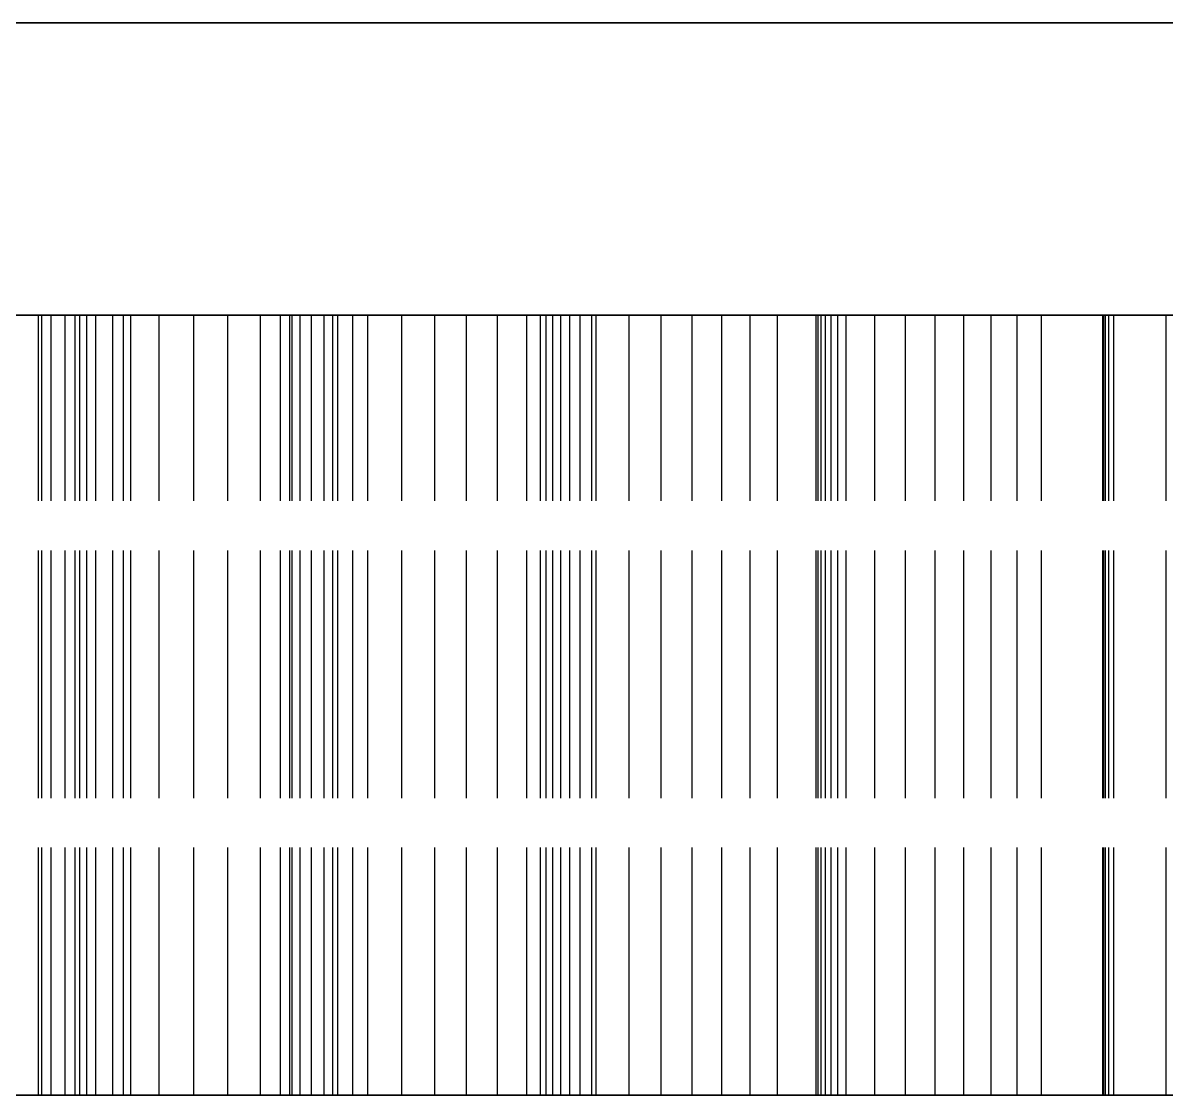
# Model space of a CAD drawing. Header units: millimetres. Extents: x -31 to 125, y -47 to 96.
# Drawn here: x -12.08 to -6.21, y 88.62 to 94.12 of the extents above; entities that cross this region are included whole.
import ezdxf

# ---------------------------------------------------------------- set-up
doc = ezdxf.new("R2010")
doc.units = ezdxf.units.MM
doc.linetypes.add('DASHED', pattern=[1.524, 1.27, -0.254])
doc.layers.add('HIDDEN', color=8, linetype='DASHED')
doc.layers.add('VISIBLE', color=7, linetype='CONTINUOUS')

msp = doc.modelspace()

# ---------------------------------------------------------------- linework, layer by layer
at = {"layer": 'HIDDEN'}
for points in [[(-18.66667, 94.11735), (-17.90476, 94.11735), (-17.14286, 94.11735), (-16.38095, 94.11735), (-15.61905, 94.11735), (-14.85714, 94.11735), (-14.09524, 94.11735), (-13.33333, 94.11735), (-12.57143, 94.11735), (-11.80952, 94.11735), (-11.04762, 94.11735), (-10.28571, 94.11735), (-9.52381, 94.11735), (-8.7619, 94.11735), (-8, 94.11735), (-7.2381, 94.11735), (-6.47619, 94.11735), (-5.71429, 94.11735)], [(-5.76786, 92.61735), (-6.375, 92.61735), (-6.98214, 92.61735), (-7.58929, 92.61735), (-8.19643, 92.61735), (-8.80357, 92.61735), (-9.41071, 92.61735), (-10.01786, 92.61735), (-10.625, 92.61735), (-11.23214, 92.61735), (-11.83929, 92.61735), (-12.44643, 92.61735), (-13.05357, 92.61735), (-13.66071, 92.61735), (-14.26786, 92.61735), (-14.875, 92.61735), (-15.48214, 92.61735), (-16.08929, 92.61735), (-16.69643, 92.61735), (-17.30357, 92.61735), (-17.91071, 92.61735), (-18.51786, 92.61735)], [(-18.51786, 92.61735), (-17.91071, 92.61735), (-17.30357, 92.61735), (-16.69643, 92.61735), (-16.08929, 92.61735), (-15.48214, 92.61735), (-14.875, 92.61735), (-14.26786, 92.61735), (-13.66071, 92.61735), (-13.05357, 92.61735), (-12.44643, 92.61735), (-11.83929, 92.61735), (-11.23214, 92.61735), (-10.625, 92.61735), (-10.01786, 92.61735), (-9.41071, 92.61735), (-8.80357, 92.61735), (-8.19643, 92.61735), (-7.58929, 92.61735), (-6.98214, 92.61735), (-6.375, 92.61735), (-5.76786, 92.61735)], [(-5.93651, 92.61735), (-6.63492, 92.61735), (-7.33333, 92.61735), (-8.03175, 92.61735), (-8.73016, 92.61735), (-9.42857, 92.61735), (-10.12698, 92.61735), (-10.8254, 92.61735), (-11.52381, 92.61735), (-12.22222, 92.61735), (-12.92063, 92.61735), (-13.61905, 92.61735), (-14.31746, 92.61735), (-15.01587, 92.61735), (-15.71429, 92.61735), (-16.4127, 92.61735), (-17.11111, 92.61735), (-17.80952, 92.61735), (-18.50794, 92.61735)], [(-18.50794, 92.61735), (-17.80952, 92.61735), (-17.11111, 92.61735), (-16.4127, 92.61735), (-15.71429, 92.61735), (-15.01587, 92.61735), (-14.31746, 92.61735), (-13.61905, 92.61735), (-12.92063, 92.61735), (-12.22222, 92.61735), (-11.52381, 92.61735), (-10.8254, 92.61735), (-10.12698, 92.61735), (-9.42857, 92.61735), (-8.73016, 92.61735), (-8.03175, 92.61735), (-7.33333, 92.61735), (-6.63492, 92.61735), (-5.93651, 92.61735)], [(-11.98058, 92.61735), (-12.15732, 92.61735)], [(-12.15732, 92.61735), (-11.98058, 92.61735)], [(-11.7492, 92.61735), (-11.99749, 92.61735)], [(-11.99749, 92.61735), (-11.93147, 92.61735)], [(-11.93147, 92.61735), (-11.99749, 92.61735)], [(-11.99749, 92.61735), (-11.7492, 92.61735)], [(-11.99749, 88.61735), (-11.99749, 92.61735)], [(-11.99749, 88.61735), (-11.99749, 92.61735)], [(-11.80947, 92.61735), (-11.98058, 92.61735)], [(-11.98058, 92.61735), (-11.80947, 92.61735)], [(-11.98058, 88.61735), (-11.98058, 92.61735)], [(-11.98058, 88.61735), (-11.98058, 92.61735)], [(-11.93147, 92.61735), (-11.86054, 92.61735)], [(-11.86054, 92.61735), (-11.93147, 92.61735)], [(-11.93147, 88.61735), (-11.93147, 92.61735)], [(-11.93147, 88.61735), (-11.93147, 92.61735)], [(-11.86054, 92.61735), (-11.78452, 92.61735)], [(-11.78452, 92.61735), (-11.86054, 92.61735)], [(-11.86054, 88.61735), (-11.86054, 92.61735)], [(-11.86054, 88.61735), (-11.86054, 92.61735)], [(-11.5233, 92.61735), (-11.80947, 92.61735)], [(-11.80947, 92.61735), (-11.5233, 92.61735)], [(-11.80947, 88.61735), (-11.80947, 92.61735)], [(-11.80947, 88.61735), (-11.80947, 92.61735)], [(-11.78452, 92.61735), (-11.70321, 92.61735)], [(-11.70321, 92.61735), (-11.78452, 92.61735)], [(-11.78452, 88.61735), (-11.78452, 92.61735)], [(-11.78452, 88.61735), (-11.78452, 92.61735)], [(-11.56124, 92.61735), (-11.7492, 92.61735)], [(-11.7492, 92.61735), (-11.56124, 92.61735)], [(-11.7492, 88.61735), (-11.7492, 92.61735)], [(-11.7492, 88.61735), (-11.7492, 92.61735)], [(-11.70321, 92.61735), (-11.61629, 92.61735)], [(-11.61629, 92.61735), (-11.70321, 92.61735)], [(-11.70321, 88.61735), (-11.70321, 92.61735)], [(-11.70321, 88.61735), (-11.70321, 92.61735)], [(-11.61629, 92.61735), (-11.5233, 92.61735)], [(-11.5233, 92.61735), (-11.61629, 92.61735)], [(-11.61629, 88.61735), (-11.61629, 92.61735)], [(-11.61629, 88.61735), (-11.61629, 92.61735)], [(-11.3778, 92.61735), (-11.56124, 92.61735)], [(-11.56124, 92.61735), (-11.3778, 92.61735)], [(-11.56124, 88.61735), (-11.56124, 92.61735)], [(-11.56124, 88.61735), (-11.56124, 92.61735)], [(-11.5233, 88.61735), (-11.5233, 92.61735)], [(-11.5233, 88.61735), (-11.5233, 92.61735)], [(-11.19915, 92.61735), (-11.3778, 92.61735)], [(-11.3778, 92.61735), (-11.19915, 92.61735)], [(-11.3778, 88.61735), (-11.3778, 92.61735)], [(-11.3778, 88.61735), (-11.3778, 92.61735)], [(-11.02562, 92.61735), (-11.19915, 92.61735)], [(-11.19915, 92.61735), (-11.02562, 92.61735)], [(-11.19915, 88.61735), (-11.19915, 92.61735)], [(-11.19915, 88.61735), (-11.19915, 92.61735)], [(-10.85766, 92.61735), (-11.02562, 92.61735)], [(-11.02562, 92.61735), (-10.85766, 92.61735)], [(-11.02562, 88.61735), (-11.02562, 92.61735)], [(-11.02562, 88.61735), (-11.02562, 92.61735)], [(-10.69586, 92.61735), (-10.85766, 92.61735)], [(-10.85766, 92.61735), (-10.69586, 92.61735)], [(-10.85766, 88.61735), (-10.85766, 92.61735)], [(-10.85766, 88.61735), (-10.85766, 92.61735)], [(-10.48689, 92.61735), (-10.75501, 92.61735)], [(-10.75501, 92.61735), (-10.70725, 92.61735)], [(-10.70725, 92.61735), (-10.75501, 92.61735)], [(-10.75501, 92.61735), (-10.48689, 92.61735)], [(-10.75501, 88.61735), (-10.75501, 92.61735)], [(-10.75501, 88.61735), (-10.75501, 92.61735)], [(-10.70725, 92.61735), (-10.65423, 92.61735)], [(-10.65423, 92.61735), (-10.70725, 92.61735)], [(-10.70725, 88.61735), (-10.70725, 92.61735)], [(-10.70725, 88.61735), (-10.70725, 92.61735)], [(-10.3845, 92.61735), (-10.69586, 92.61735)], [(-10.69586, 92.61735), (-10.3845, 92.61735)], [(-10.69586, 88.61735), (-10.69586, 92.61735)], [(-10.69586, 88.61735), (-10.69586, 92.61735)], [(-10.65423, 92.61735), (-10.59574, 92.61735)], [(-10.59574, 92.61735), (-10.65423, 92.61735)], [(-10.65423, 88.61735), (-10.65423, 92.61735)], [(-10.65423, 88.61735), (-10.65423, 92.61735)], [(-10.59574, 92.61735), (-10.53155, 92.61735)], [(-10.53155, 92.61735), (-10.59574, 92.61735)], [(-10.59574, 88.61735), (-10.59574, 92.61735)], [(-10.59574, 88.61735), (-10.59574, 92.61735)], [(-10.53155, 92.61735), (-10.46131, 92.61735)], [(-10.46131, 92.61735), (-10.53155, 92.61735)], [(-10.53155, 88.61735), (-10.53155, 92.61735)], [(-10.53155, 88.61735), (-10.53155, 92.61735)], [(-10.30746, 92.61735), (-10.48689, 92.61735)], [(-10.48689, 92.61735), (-10.30746, 92.61735)], [(-10.48689, 88.61735), (-10.48689, 92.61735)], [(-10.48689, 88.61735), (-10.48689, 92.61735)], [(-10.46131, 92.61735), (-10.3845, 92.61735)], [(-10.3845, 92.61735), (-10.46131, 92.61735)], [(-10.46131, 88.61735), (-10.46131, 92.61735)], [(-10.46131, 88.61735), (-10.46131, 92.61735)], [(-10.3845, 88.61735), (-10.3845, 92.61735)], [(-10.3845, 88.61735), (-10.3845, 92.61735)], [(-10.13294, 92.61735), (-10.30746, 92.61735)], [(-10.30746, 92.61735), (-10.13294, 92.61735)], [(-10.30746, 88.61735), (-10.30746, 92.61735)], [(-10.30746, 88.61735), (-10.30746, 92.61735)], [(-9.96362, 92.61735), (-10.13294, 92.61735)], [(-10.13294, 92.61735), (-9.96362, 92.61735)], [(-10.13294, 88.61735), (-10.13294, 92.61735)], [(-10.13294, 88.61735), (-10.13294, 92.61735)], [(-9.79986, 92.61735), (-9.96362, 92.61735)], [(-9.96362, 92.61735), (-9.79986, 92.61735)], [(-9.96362, 88.61735), (-9.96362, 92.61735)], [(-9.96362, 88.61735), (-9.96362, 92.61735)], [(-9.6421, 92.61735), (-9.79986, 92.61735)], [(-9.79986, 92.61735), (-9.6421, 92.61735)], [(-9.79986, 88.61735), (-9.79986, 92.61735)], [(-9.79986, 88.61735), (-9.79986, 92.61735)], [(-9.49099, 92.61735), (-9.6421, 92.61735)], [(-9.6421, 92.61735), (-9.49099, 92.61735)], [(-9.6421, 88.61735), (-9.6421, 92.61735)], [(-9.6421, 88.61735), (-9.6421, 92.61735)], [(-9.15711, 92.61735), (-9.49099, 92.61735)], [(-9.49099, 92.61735), (-9.15711, 92.61735)], [(-9.49099, 88.61735), (-9.49099, 92.61735)], [(-9.49099, 88.61735), (-9.49099, 92.61735)], [(-9.13511, 92.61735), (-9.42078, 92.61735)], [(-9.42078, 92.61735), (-9.39169, 92.61735)], [(-9.39169, 92.61735), (-9.42078, 92.61735)], [(-9.42078, 92.61735), (-9.13511, 92.61735)], [(-9.42078, 88.61735), (-9.42078, 92.61735)], [(-9.42078, 88.61735), (-9.42078, 92.61735)], [(-9.39169, 92.61735), (-9.35702, 92.61735)], [(-9.35702, 92.61735), (-9.39169, 92.61735)], [(-9.39169, 88.61735), (-9.39169, 92.61735)], [(-9.39169, 88.61735), (-9.39169, 92.61735)], [(-9.35702, 92.61735), (-9.31656, 92.61735)], [(-9.31656, 92.61735), (-9.35702, 92.61735)], [(-9.35702, 88.61735), (-9.35702, 92.61735)], [(-9.35702, 88.61735), (-9.35702, 92.61735)], [(-9.31656, 92.61735), (-9.27004, 92.61735)], [(-9.27004, 92.61735), (-9.31656, 92.61735)], [(-9.31656, 88.61735), (-9.31656, 92.61735)], [(-9.31656, 88.61735), (-9.31656, 92.61735)], [(-9.27004, 92.61735), (-9.21708, 92.61735)], [(-9.21708, 92.61735), (-9.27004, 92.61735)], [(-9.27004, 88.61735), (-9.27004, 92.61735)], [(-9.27004, 88.61735), (-9.27004, 92.61735)], [(-9.21708, 92.61735), (-9.15711, 92.61735)], [(-9.15711, 92.61735), (-9.21708, 92.61735)], [(-9.21708, 88.61735), (-9.21708, 92.61735)], [(-9.21708, 88.61735), (-9.21708, 92.61735)], [(-9.15711, 88.61735), (-9.15711, 92.61735)], [(-9.15711, 88.61735), (-9.15711, 92.61735)], [(-8.96574, 92.61735), (-9.13511, 92.61735)], [(-9.13511, 92.61735), (-8.96574, 92.61735)], [(-9.13511, 88.61735), (-9.13511, 92.61735)], [(-9.13511, 88.61735), (-9.13511, 92.61735)], [(-8.80164, 92.61735), (-8.96574, 92.61735)], [(-8.96574, 92.61735), (-8.80164, 92.61735)], [(-8.96574, 88.61735), (-8.96574, 92.61735)], [(-8.96574, 88.61735), (-8.96574, 92.61735)], [(-8.6431, 92.61735), (-8.80164, 92.61735)], [(-8.80164, 92.61735), (-8.6431, 92.61735)], [(-8.80164, 88.61735), (-8.80164, 92.61735)], [(-8.80164, 88.61735), (-8.80164, 92.61735)], [(-8.49049, 92.61735), (-8.6431, 92.61735)], [(-8.6431, 92.61735), (-8.49049, 92.61735)], [(-8.6431, 88.61735), (-8.6431, 92.61735)], [(-8.6431, 88.61735), (-8.6431, 92.61735)], [(-8.34428, 92.61735), (-8.49049, 92.61735)], [(-8.49049, 92.61735), (-8.34428, 92.61735)], [(-8.49049, 88.61735), (-8.49049, 92.61735)], [(-8.49049, 88.61735), (-8.49049, 92.61735)], [(-8.20515, 92.61735), (-8.34428, 92.61735)], [(-8.34428, 92.61735), (-8.20515, 92.61735)], [(-8.34428, 88.61735), (-8.34428, 92.61735)], [(-8.34428, 88.61735), (-8.34428, 92.61735)], [(-7.85159, 92.61735), (-8.20515, 92.61735)], [(-8.20515, 92.61735), (-7.85159, 92.61735)], [(-8.20515, 88.61735), (-8.20515, 92.61735)], [(-8.20515, 88.61735), (-8.20515, 92.61735)], [(-7.7054, 92.61735), (-8.00616, 92.61735)], [(-8.00616, 92.61735), (-7.99599, 92.61735)], [(-7.99599, 92.61735), (-8.00616, 92.61735)], [(-8.00616, 92.61735), (-7.7054, 92.61735)], [(-8.00616, 88.61735), (-8.00616, 92.61735)], [(-8.00616, 88.61735), (-8.00616, 92.61735)], [(-7.99599, 92.61735), (-7.97998, 92.61735)], [(-7.97998, 92.61735), (-7.99599, 92.61735)], [(-7.99599, 88.61735), (-7.99599, 92.61735)], [(-7.99599, 88.61735), (-7.99599, 92.61735)], [(-7.97998, 92.61735), (-7.9579, 92.61735)], [(-7.9579, 92.61735), (-7.97998, 92.61735)], [(-7.97998, 88.61735), (-7.97998, 92.61735)], [(-7.97998, 88.61735), (-7.97998, 92.61735)], [(-7.9579, 92.61735), (-7.92944, 92.61735)], [(-7.92944, 92.61735), (-7.9579, 92.61735)], [(-7.9579, 88.61735), (-7.9579, 92.61735)], [(-7.9579, 88.61735), (-7.9579, 92.61735)], [(-7.92944, 92.61735), (-7.89421, 92.61735)], [(-7.89421, 92.61735), (-7.92944, 92.61735)], [(-7.92944, 88.61735), (-7.92944, 92.61735)], [(-7.92944, 88.61735), (-7.92944, 92.61735)], [(-7.89421, 92.61735), (-7.85159, 92.61735)], [(-7.85159, 92.61735), (-7.89421, 92.61735)], [(-7.89421, 88.61735), (-7.89421, 92.61735)], [(-7.89421, 88.61735), (-7.89421, 92.61735)], [(-7.85159, 88.61735), (-7.85159, 92.61735)], [(-7.85159, 88.61735), (-7.85159, 92.61735)], [(-7.54753, 92.61735), (-7.7054, 92.61735)], [(-7.7054, 92.61735), (-7.54753, 92.61735)], [(-7.7054, 88.61735), (-7.7054, 92.61735)], [(-7.7054, 88.61735), (-7.7054, 92.61735)], [(-7.39524, 92.61735), (-7.54753, 92.61735)], [(-7.54753, 92.61735), (-7.39524, 92.61735)], [(-7.54753, 88.61735), (-7.54753, 92.61735)], [(-7.54753, 88.61735), (-7.54753, 92.61735)], [(-7.24883, 92.61735), (-7.39524, 92.61735)], [(-7.39524, 92.61735), (-7.24883, 92.61735)], [(-7.39524, 88.61735), (-7.39524, 92.61735)], [(-7.39524, 88.61735), (-7.39524, 92.61735)], [(-7.10867, 92.61735), (-7.24883, 92.61735)], [(-7.24883, 92.61735), (-7.10867, 92.61735)], [(-7.24883, 88.61735), (-7.24883, 92.61735)], [(-7.24883, 88.61735), (-7.24883, 92.61735)], [(-6.97527, 92.61735), (-7.10867, 92.61735)], [(-7.10867, 92.61735), (-6.97527, 92.61735)], [(-7.10867, 88.61735), (-7.10867, 92.61735)], [(-7.10867, 88.61735), (-7.10867, 92.61735)], [(-6.84931, 92.61735), (-6.97527, 92.61735)], [(-6.97527, 92.61735), (-6.84931, 92.61735)], [(-6.97527, 88.61735), (-6.97527, 92.61735)], [(-6.97527, 88.61735), (-6.97527, 92.61735)], [(-6.47908, 92.61735), (-6.84931, 92.61735)], [(-6.84931, 92.61735), (-6.47908, 92.61735)], [(-6.84931, 88.61735), (-6.84931, 92.61735)], [(-6.84931, 88.61735), (-6.84931, 92.61735)], [(-6.53208, 92.61735), (-6.53486, 92.61735)], [(-6.53486, 92.61735), (-6.53134, 92.61735)], [(-6.53134, 92.61735), (-6.53486, 92.61735)], [(-6.53486, 92.61735), (-6.53208, 92.61735)], [(-6.53486, 88.61735), (-6.53486, 92.61735)], [(-6.53486, 88.61735), (-6.53486, 92.61735)], [(-6.52324, 92.61735), (-6.53208, 92.61735)], [(-6.53208, 92.61735), (-6.52324, 92.61735)], [(-6.53208, 88.61735), (-6.53208, 92.61735)], [(-6.53208, 88.61735), (-6.53208, 92.61735)], [(-6.53134, 92.61735), (-6.52119, 92.61735)], [(-6.52119, 92.61735), (-6.53134, 92.61735)], [(-6.53134, 88.61735), (-6.53134, 92.61735)], [(-6.53134, 88.61735), (-6.53134, 92.61735)], [(-6.20995, 92.61735), (-6.52324, 92.61735)], [(-6.52324, 92.61735), (-6.20995, 92.61735)], [(-6.52324, 88.61735), (-6.52324, 92.61735)], [(-6.52324, 88.61735), (-6.52324, 92.61735)], [(-6.52119, 92.61735), (-6.50399, 92.61735)], [(-6.50399, 92.61735), (-6.52119, 92.61735)], [(-6.52119, 88.61735), (-6.52119, 92.61735)], [(-6.52119, 88.61735), (-6.52119, 92.61735)], [(-6.50399, 92.61735), (-6.47908, 92.61735)], [(-6.47908, 92.61735), (-6.50399, 92.61735)], [(-6.50399, 88.61735), (-6.50399, 92.61735)], [(-6.50399, 88.61735), (-6.50399, 92.61735)], [(-6.47908, 88.61735), (-6.47908, 92.61735)], [(-6.47908, 88.61735), (-6.47908, 92.61735)], [(-6.20995, 92.61735), (-6.06492, 92.61735)], [(-6.20995, 88.61735), (-6.20995, 92.61735)], [(-5.76786, 88.61735), (-6.375, 88.61735), (-6.98214, 88.61735), (-7.58929, 88.61735), (-8.19643, 88.61735), (-8.80357, 88.61735), (-9.41071, 88.61735), (-10.01786, 88.61735), (-10.625, 88.61735), (-11.23214, 88.61735), (-11.83929, 88.61735), (-12.44643, 88.61735), (-13.05357, 88.61735), (-13.66071, 88.61735), (-14.26786, 88.61735), (-14.875, 88.61735), (-15.48214, 88.61735), (-16.08929, 88.61735), (-16.69643, 88.61735), (-17.30357, 88.61735), (-17.91071, 88.61735), (-18.51786, 88.61735)], [(-18.51786, 88.61735), (-17.91071, 88.61735), (-17.30357, 88.61735), (-16.69643, 88.61735), (-16.08929, 88.61735), (-15.48214, 88.61735), (-14.875, 88.61735), (-14.26786, 88.61735), (-13.66071, 88.61735), (-13.05357, 88.61735), (-12.44643, 88.61735), (-11.83929, 88.61735), (-11.23214, 88.61735), (-10.625, 88.61735), (-10.01786, 88.61735), (-9.41071, 88.61735), (-8.80357, 88.61735), (-8.19643, 88.61735), (-7.58929, 88.61735), (-6.98214, 88.61735), (-6.375, 88.61735), (-5.76786, 88.61735)], [(-11.98058, 88.61735), (-12.15732, 88.61735)], [(-12.15732, 88.61735), (-11.98058, 88.61735)], [(-11.7492, 88.61735), (-11.99749, 88.61735)], [(-11.99749, 88.61735), (-11.93147, 88.61735)], [(-11.93147, 88.61735), (-11.99749, 88.61735)], [(-11.99749, 88.61735), (-11.7492, 88.61735)], [(-11.80947, 88.61735), (-11.98058, 88.61735)], [(-11.98058, 88.61735), (-11.80947, 88.61735)], [(-11.93147, 88.61735), (-11.86054, 88.61735)], [(-11.86054, 88.61735), (-11.93147, 88.61735)], [(-11.86054, 88.61735), (-11.78452, 88.61735)], [(-11.78452, 88.61735), (-11.86054, 88.61735)], [(-11.5233, 88.61735), (-11.80947, 88.61735)], [(-11.80947, 88.61735), (-11.5233, 88.61735)], [(-11.78452, 88.61735), (-11.70321, 88.61735)], [(-11.70321, 88.61735), (-11.78452, 88.61735)], [(-11.56124, 88.61735), (-11.7492, 88.61735)], [(-11.7492, 88.61735), (-11.56124, 88.61735)], [(-11.70321, 88.61735), (-11.61629, 88.61735)], [(-11.61629, 88.61735), (-11.70321, 88.61735)], [(-11.61629, 88.61735), (-11.5233, 88.61735)], [(-11.5233, 88.61735), (-11.61629, 88.61735)], [(-11.3778, 88.61735), (-11.56124, 88.61735)], [(-11.56124, 88.61735), (-11.3778, 88.61735)], [(-11.19915, 88.61735), (-11.3778, 88.61735)], [(-11.3778, 88.61735), (-11.19915, 88.61735)], [(-11.02562, 88.61735), (-11.19915, 88.61735)], [(-11.19915, 88.61735), (-11.02562, 88.61735)], [(-10.85766, 88.61735), (-11.02562, 88.61735)], [(-11.02562, 88.61735), (-10.85766, 88.61735)], [(-10.69586, 88.61735), (-10.85766, 88.61735)], [(-10.85766, 88.61735), (-10.69586, 88.61735)], [(-10.48689, 88.61735), (-10.75501, 88.61735)], [(-10.75501, 88.61735), (-10.70725, 88.61735)], [(-10.70725, 88.61735), (-10.75501, 88.61735)], [(-10.75501, 88.61735), (-10.48689, 88.61735)], [(-10.70725, 88.61735), (-10.65423, 88.61735)], [(-10.65423, 88.61735), (-10.70725, 88.61735)], [(-10.3845, 88.61735), (-10.69586, 88.61735)], [(-10.69586, 88.61735), (-10.3845, 88.61735)], [(-10.65423, 88.61735), (-10.59574, 88.61735)], [(-10.59574, 88.61735), (-10.65423, 88.61735)], [(-10.59574, 88.61735), (-10.53155, 88.61735)], [(-10.53155, 88.61735), (-10.59574, 88.61735)], [(-10.53155, 88.61735), (-10.46131, 88.61735)], [(-10.46131, 88.61735), (-10.53155, 88.61735)], [(-10.30746, 88.61735), (-10.48689, 88.61735)], [(-10.48689, 88.61735), (-10.30746, 88.61735)], [(-10.46131, 88.61735), (-10.3845, 88.61735)], [(-10.3845, 88.61735), (-10.46131, 88.61735)], [(-10.13294, 88.61735), (-10.30746, 88.61735)], [(-10.30746, 88.61735), (-10.13294, 88.61735)], [(-9.96362, 88.61735), (-10.13294, 88.61735)], [(-10.13294, 88.61735), (-9.96362, 88.61735)], [(-9.79986, 88.61735), (-9.96362, 88.61735)], [(-9.96362, 88.61735), (-9.79986, 88.61735)], [(-9.6421, 88.61735), (-9.79986, 88.61735)], [(-9.79986, 88.61735), (-9.6421, 88.61735)], [(-9.49099, 88.61735), (-9.6421, 88.61735)], [(-9.6421, 88.61735), (-9.49099, 88.61735)], [(-9.15711, 88.61735), (-9.49099, 88.61735)], [(-9.49099, 88.61735), (-9.15711, 88.61735)], [(-9.13511, 88.61735), (-9.42078, 88.61735)], [(-9.42078, 88.61735), (-9.39169, 88.61735)], [(-9.39169, 88.61735), (-9.42078, 88.61735)], [(-9.42078, 88.61735), (-9.13511, 88.61735)], [(-9.39169, 88.61735), (-9.35702, 88.61735)], [(-9.35702, 88.61735), (-9.39169, 88.61735)], [(-9.35702, 88.61735), (-9.31656, 88.61735)], [(-9.31656, 88.61735), (-9.35702, 88.61735)], [(-9.31656, 88.61735), (-9.27004, 88.61735)], [(-9.27004, 88.61735), (-9.31656, 88.61735)], [(-9.27004, 88.61735), (-9.21708, 88.61735)], [(-9.21708, 88.61735), (-9.27004, 88.61735)], [(-9.21708, 88.61735), (-9.15711, 88.61735)], [(-9.15711, 88.61735), (-9.21708, 88.61735)], [(-8.96574, 88.61735), (-9.13511, 88.61735)], [(-9.13511, 88.61735), (-8.96574, 88.61735)], [(-8.80164, 88.61735), (-8.96574, 88.61735)], [(-8.96574, 88.61735), (-8.80164, 88.61735)], [(-8.6431, 88.61735), (-8.80164, 88.61735)], [(-8.80164, 88.61735), (-8.6431, 88.61735)], [(-8.49049, 88.61735), (-8.6431, 88.61735)], [(-8.6431, 88.61735), (-8.49049, 88.61735)], [(-8.34428, 88.61735), (-8.49049, 88.61735)], [(-8.49049, 88.61735), (-8.34428, 88.61735)], [(-8.20515, 88.61735), (-8.34428, 88.61735)], [(-8.34428, 88.61735), (-8.20515, 88.61735)], [(-7.85159, 88.61735), (-8.20515, 88.61735)], [(-8.20515, 88.61735), (-7.85159, 88.61735)], [(-7.7054, 88.61735), (-8.00616, 88.61735)], [(-8.00616, 88.61735), (-7.99599, 88.61735)], [(-7.99599, 88.61735), (-8.00616, 88.61735)], [(-8.00616, 88.61735), (-7.7054, 88.61735)], [(-7.99599, 88.61735), (-7.97998, 88.61735)], [(-7.97998, 88.61735), (-7.99599, 88.61735)], [(-7.97998, 88.61735), (-7.9579, 88.61735)], [(-7.9579, 88.61735), (-7.97998, 88.61735)], [(-7.9579, 88.61735), (-7.92944, 88.61735)], [(-7.92944, 88.61735), (-7.9579, 88.61735)], [(-7.92944, 88.61735), (-7.89421, 88.61735)], [(-7.89421, 88.61735), (-7.92944, 88.61735)], [(-7.89421, 88.61735), (-7.85159, 88.61735)], [(-7.85159, 88.61735), (-7.89421, 88.61735)], [(-7.54753, 88.61735), (-7.7054, 88.61735)], [(-7.7054, 88.61735), (-7.54753, 88.61735)], [(-7.39524, 88.61735), (-7.54753, 88.61735)], [(-7.54753, 88.61735), (-7.39524, 88.61735)], [(-7.24883, 88.61735), (-7.39524, 88.61735)], [(-7.39524, 88.61735), (-7.24883, 88.61735)], [(-7.10867, 88.61735), (-7.24883, 88.61735)], [(-7.24883, 88.61735), (-7.10867, 88.61735)], [(-6.97527, 88.61735), (-7.10867, 88.61735)], [(-7.10867, 88.61735), (-6.97527, 88.61735)], [(-6.84931, 88.61735), (-6.97527, 88.61735)], [(-6.97527, 88.61735), (-6.84931, 88.61735)], [(-6.47908, 88.61735), (-6.84931, 88.61735)], [(-6.84931, 88.61735), (-6.47908, 88.61735)], [(-6.53208, 88.61735), (-6.53486, 88.61735)], [(-6.53486, 88.61735), (-6.53134, 88.61735)], [(-6.53134, 88.61735), (-6.53486, 88.61735)], [(-6.53486, 88.61735), (-6.53208, 88.61735)], [(-6.52324, 88.61735), (-6.53208, 88.61735)], [(-6.53208, 88.61735), (-6.52324, 88.61735)], [(-6.53134, 88.61735), (-6.52119, 88.61735)], [(-6.52119, 88.61735), (-6.53134, 88.61735)], [(-6.20995, 88.61735), (-6.52324, 88.61735)], [(-6.52324, 88.61735), (-6.20995, 88.61735)], [(-6.52119, 88.61735), (-6.50399, 88.61735)], [(-6.50399, 88.61735), (-6.52119, 88.61735)], [(-6.50399, 88.61735), (-6.47908, 88.61735)], [(-6.47908, 88.61735), (-6.50399, 88.61735)], [(-6.20995, 88.61735), (-6.06492, 88.61735)]]:
    msp.add_lwpolyline(points, dxfattribs=at)
at = {"layer": 'VISIBLE'}
msp.add_lwpolyline([(-5.71429, 94.11735), (-6.47619, 94.11735), (-7.2381, 94.11735), (-8, 94.11735), (-8.7619, 94.11735), (-9.52381, 94.11735), (-10.28571, 94.11735), (-11.04762, 94.11735), (-11.80952, 94.11735), (-12.57143, 94.11735), (-13.33333, 94.11735), (-14.09524, 94.11735), (-14.85714, 94.11735), (-15.61905, 94.11735), (-16.38095, 94.11735), (-17.14286, 94.11735), (-17.90476, 94.11735), (-18.66667, 94.11735)], dxfattribs=at)

doc.saveas('drawing.dxf')
